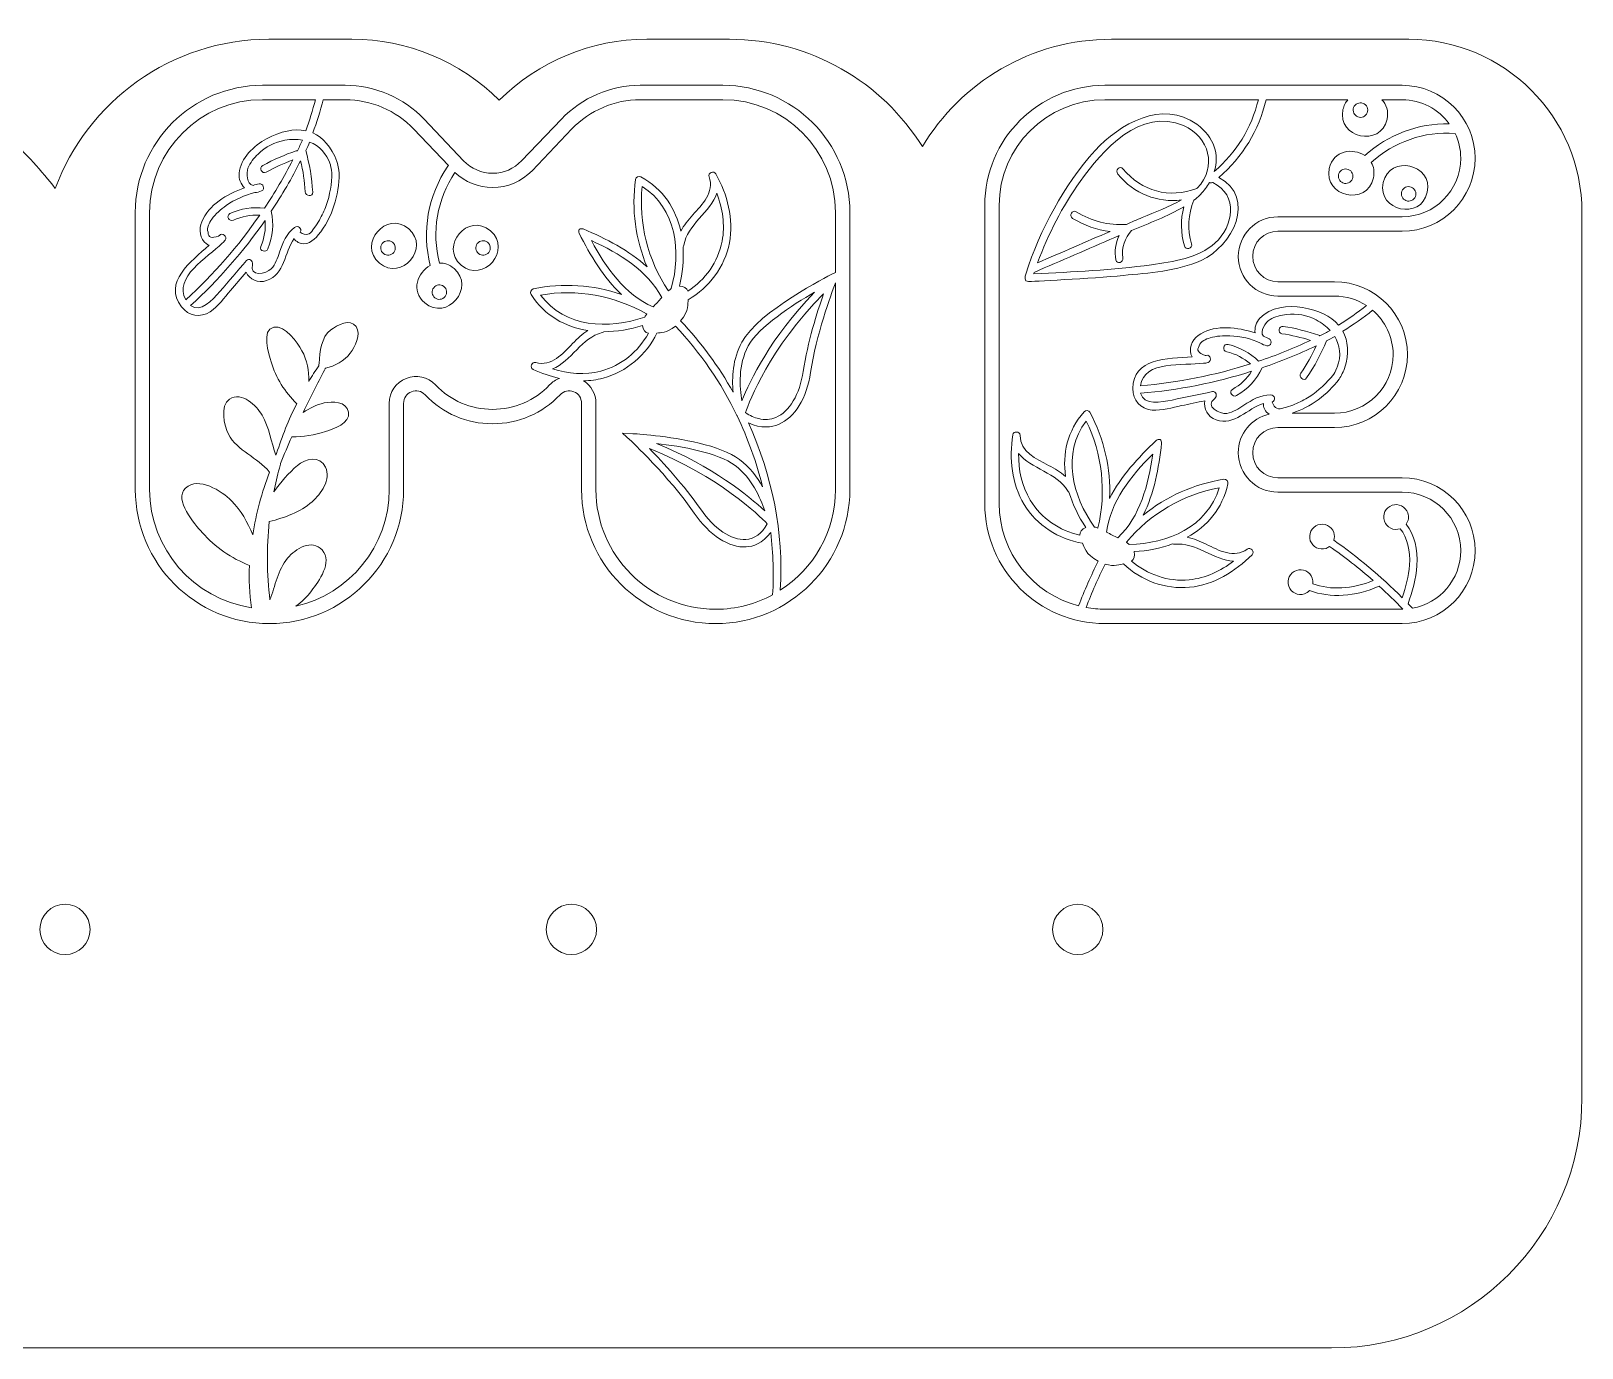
# Model space of a CAD drawing. Header units: inches. Extents: x 8.01 to 13.85, y -13.93 to -11.39.
# Drawn here: x 10.852 to 13.85, y -13.932 to -11.385 of the extents above; entities that cross this region are included whole.
import ezdxf

# ---------------------------------------------------------------- set-up
doc = ezdxf.new("R2010")
doc.units = ezdxf.units.IN
doc.header["$MEASUREMENT"] = 0
doc.layers.add('_U+0421_U+043B_U+043E_U+0439 1', color=7, linetype='Continuous')

msp = doc.modelspace()

# ---------------------------------------------------------------- linework, layer by layer
at = {"layer": '_U+0421_U+043B_U+043E_U+0439 1', "color": 1, "lineweight": 9, "true_color": 0xff0000}
msp.add_open_spline([(13.515, -11.4013), (13.6997, -11.4013), (13.85, -11.5515), (13.85, -11.7362), (13.85, -11.7362), (13.85, -13.4482), (13.85, -13.4482), (13.85, -13.7155), (13.6333, -13.9322), (13.366, -13.9322), (13.366, -13.9322), (8.4951, -13.9322), (8.4951, -13.9322), (8.2278, -13.9322), (8.0111, -13.7155), (8.0111, -13.4482), (8.0111, -13.4482), (8.0111, -11.8545), (8.0111, -11.8545), (8.0111, -11.6046), (8.2144, -11.4013), (8.4643, -11.4013), (8.6172, -11.4013), (8.7526, -11.4773), (8.8347, -11.5935), (8.9169, -11.4772), (9.0522, -11.4013), (9.2049, -11.4013), (9.3985, -11.4013), (9.5641, -11.5234), (9.6289, -11.6945), (9.6562, -11.6583), (9.6872, -11.6239), (9.7221, -11.5918), (9.8713, -11.4548), (10.054, -11.3853), (10.2653, -11.3853), (10.477, -11.3853), (10.66, -11.4548), (10.8092, -11.5918), (10.8428, -11.6226), (10.8726, -11.6556), (10.8991, -11.6902), (10.9607, -11.5218), (11.1226, -11.4013), (11.3121, -11.4013), (11.3121, -11.4013), (11.4722, -11.4013), (11.4722, -11.4013), (11.5786, -11.4013), (11.6819, -11.444), (11.7572, -11.5189), (11.8326, -11.444), (11.9359, -11.4013), (12.0423, -11.4013), (12.0423, -11.4013), (12.2019, -11.4013), (12.2019, -11.4013), (12.3591, -11.4013), (12.4973, -11.4843), (12.575, -11.6088), (12.6495, -11.4846), (12.7855, -11.4013), (12.9406, -11.4013), (12.9406, -11.4013), (13.515, -11.4013), (13.515, -11.4013)], degree=3, knots=[0, 0, 0, 0, 1, 1, 1, 2, 2, 2, 3, 3, 3, 4, 4, 4, 5, 5, 5, 6, 6, 6, 7, 7, 7, 8, 8, 8, 9, 9, 9, 10, 10, 10, 11, 11, 11, 12, 12, 12, 13, 13, 13, 14, 14, 14, 15, 15, 15, 16, 16, 16, 17, 17, 17, 18, 18, 18, 19, 19, 19, 20, 20, 20, 21, 21, 21, 22, 22, 22, 22], dxfattribs=at)
at = {"layer": '_U+0421_U+043B_U+043E_U+0439 1', "lineweight": 0}
for points, knots in [([(12.1892, -11.4904), (12.1892, -11.4904), (12.0296, -11.4904), (12.0296, -11.4904), (11.9723, -11.4904), (11.9168, -11.5142), (11.8773, -11.5557), (11.8773, -11.5557), (11.8004, -11.6364), (11.8004, -11.6364), (11.7856, -11.6519), (11.7657, -11.6604), (11.7444, -11.6604), (11.7444, -11.6604), (11.7443, -11.6604), (11.7443, -11.6604), (11.7229, -11.6603), (11.703, -11.6518), (11.6883, -11.6363), (11.6883, -11.6363), (11.6121, -11.556), (11.6121, -11.556), (11.5725, -11.5143), (11.5169, -11.4904), (11.4595, -11.4904), (11.4595, -11.4904), (11.2994, -11.4904), (11.2994, -11.4904), (11.1639, -11.4904), (11.0537, -11.6006), (11.0537, -11.7361), (11.0537, -11.7361), (11.0537, -12.2721), (11.0537, -12.2721), (11.0537, -12.415), (11.17, -12.5313), (11.313, -12.5313), (11.456, -12.5313), (11.5723, -12.415), (11.5723, -12.2721), (11.5723, -12.2721), (11.5723, -12.1054), (11.5723, -12.1054), (11.5723, -12.0952), (11.5779, -12.0868), (11.5874, -12.083), (11.5969, -12.0793), (11.6068, -12.0814), (11.6138, -12.0888), (11.6481, -12.125), (11.6945, -12.1449), (11.7442, -12.1449), (11.7941, -12.1449), (11.8404, -12.125), (11.8747, -12.0888), (11.8817, -12.0814), (11.8916, -12.0793), (11.9011, -12.083), (11.9106, -12.0868), (11.9162, -12.0952), (11.9162, -12.1054), (11.9162, -12.1054), (11.9162, -12.2721), (11.9162, -12.2721), (11.9162, -12.415), (12.0326, -12.5313), (12.1756, -12.5313), (12.3185, -12.5313), (12.4349, -12.415), (12.4349, -12.2721), (12.4349, -12.2721), (12.4349, -11.7361), (12.4349, -11.7361), (12.4349, -11.6006), (12.3246, -11.4904), (12.1892, -11.4904)], [0, 0, 0, 0, 1, 1, 1, 2, 2, 2, 3, 3, 3, 4, 4, 4, 5, 5, 5, 6, 6, 6, 7, 7, 7, 8, 8, 8, 9, 9, 9, 10, 10, 10, 11, 11, 11, 12, 12, 12, 13, 13, 13, 14, 14, 14, 15, 15, 15, 16, 16, 16, 17, 17, 17, 18, 18, 18, 19, 19, 19, 20, 20, 20, 21, 21, 21, 22, 22, 22, 23, 23, 23, 24, 24, 24, 25, 25, 25, 25]), ([(13.5023, -12.2493), (13.5023, -12.2493), (13.262, -12.2493), (13.262, -12.2493), (13.2353, -12.2493), (13.2135, -12.2275), (13.2135, -12.2008), (13.2135, -12.174), (13.2353, -12.1522), (13.262, -12.1522), (13.262, -12.1522), (13.3716, -12.1522), (13.3716, -12.1522), (13.4494, -12.1522), (13.5127, -12.089), (13.5127, -12.0112), (13.5127, -11.9334), (13.4494, -11.8702), (13.3716, -11.8702), (13.3716, -11.8702), (13.262, -11.8702), (13.262, -11.8702), (13.2353, -11.8702), (13.2135, -11.8484), (13.2135, -11.821), (13.2135, -11.7942), (13.2353, -11.7725), (13.262, -11.7725), (13.262, -11.7725), (13.5023, -11.7725), (13.5023, -11.7725), (13.5801, -11.7725), (13.6434, -11.7092), (13.6434, -11.6314), (13.6434, -11.5537), (13.5801, -11.4904), (13.5023, -11.4904), (13.5023, -11.4904), (12.9279, -11.4904), (12.9279, -11.4904), (12.7998, -11.4904), (12.6956, -11.5946), (12.6956, -11.7226), (12.6956, -11.7226), (12.6956, -12.2991), (12.6956, -12.2991), (12.6956, -12.4272), (12.7998, -12.5313), (12.9279, -12.5313), (12.9279, -12.5313), (13.5023, -12.5313), (13.5023, -12.5313), (13.5801, -12.5313), (13.6434, -12.4681), (13.6434, -12.3903), (13.6434, -12.3126), (13.5801, -12.2493), (13.5023, -12.2493)], [0, 0, 0, 0, 1, 1, 1, 2, 2, 2, 3, 3, 3, 4, 4, 4, 5, 5, 5, 6, 6, 6, 7, 7, 7, 8, 8, 8, 9, 9, 9, 10, 10, 10, 11, 11, 11, 12, 12, 12, 13, 13, 13, 14, 14, 14, 15, 15, 15, 16, 16, 16, 17, 17, 17, 18, 18, 18, 19, 19, 19, 19]), ([(12.4071, -11.8522), (12.4071, -11.8522), (12.4001, -11.8557), (12.4001, -11.8557), (12.3944, -11.8586), (12.259, -11.9267), (12.2259, -11.9873), (12.2082, -12.0196), (12.2066, -12.0561), (12.2092, -12.0839), (12.1814, -12.0342), (12.1474, -11.9877), (12.1077, -11.9458), (12.1248, -11.9257), (12.1211, -11.9123), (12.1223, -11.9049), (12.1629, -11.8815), (12.1931, -11.8414), (12.202, -11.7951), (12.2109, -11.7488), (12.198, -11.7022), (12.1759, -11.6615), (12.172, -11.6544), (12.1601, -11.6596), (12.1628, -11.6673), (12.1733, -11.6972), (12.1497, -11.7208), (12.1313, -11.741), (12.1223, -11.7508), (12.114, -11.7609), (12.1081, -11.7723), (12.0986, -11.7295), (12.0745, -11.6913), (12.0309, -11.6675), (12.0271, -11.6655), (12.0212, -11.6677), (12.0206, -11.6723), (12.0126, -11.7302), (12.0205, -11.7886), (12.0429, -11.8417), (12.0083, -11.8093), (11.9636, -11.7869), (11.9195, -11.7682), (11.9171, -11.7672), (11.914, -11.7675), (11.9117, -11.7689), (11.9105, -11.7712), (11.9104, -11.7744), (11.9116, -11.7766), (11.9333, -11.8194), (11.9587, -11.8624), (11.9934, -11.8948), (11.9389, -11.876), (11.8801, -11.8722), (11.8229, -11.8841), (11.8183, -11.8851), (11.8165, -11.8911), (11.8188, -11.8948), (11.8455, -11.9366), (11.8852, -11.958), (11.9286, -11.9645), (11.9176, -11.9712), (11.9081, -11.9802), (11.899, -11.9898), (11.8801, -12.0097), (11.8581, -12.0347), (11.8277, -12.0264), (11.8198, -12.0242), (11.8153, -12.0364), (11.8227, -12.0398), (11.8389, -12.0472), (11.8559, -12.0532), (11.8733, -12.0571), (11.8664, -12.0598), (11.86, -12.0639), (11.8545, -12.0697), (11.8255, -12.1003), (11.7864, -12.1171), (11.7442, -12.1171), (11.7021, -12.1171), (11.663, -12.1003), (11.634, -12.0697), (11.6191, -12.054), (11.5973, -12.0492), (11.5771, -12.0572), (11.557, -12.0653), (11.5445, -12.0837), (11.5445, -12.1054), (11.5445, -12.1054), (11.5445, -12.2721), (11.5445, -12.2721), (11.5445, -12.3821), (11.4672, -12.4743), (11.3642, -12.4977), (11.3751, -12.4895), (11.3851, -12.4803), (11.3942, -12.4682), (11.4086, -12.4489), (11.4356, -12.4127), (11.4149, -12.389), (11.3955, -12.3669), (11.3624, -12.387), (11.3481, -12.4046), (11.3291, -12.428), (11.3242, -12.4581), (11.314, -12.4857), (11.3077, -12.4354), (11.3074, -12.3845), (11.3127, -12.3342), (11.3423, -12.3261), (11.3724, -12.3165), (11.3956, -12.2956), (11.4124, -12.2805), (11.4328, -12.2524), (11.4213, -12.2286), (11.4105, -12.2061), (11.3825, -12.212), (11.3669, -12.2254), (11.3501, -12.24), (11.3352, -12.2581), (11.3214, -12.2767), (11.3244, -12.2612), (11.328, -12.2458), (11.3321, -12.2306), (11.3331, -12.2273), (11.3342, -12.2228), (11.3345, -12.222), (11.3413, -12.2045), (11.3485, -12.1872), (11.3561, -12.1701), (11.3783, -12.1703), (11.4001, -12.1672), (11.4212, -12.1599), (11.4365, -12.1547), (11.4701, -12.1441), (11.4658, -12.1222), (11.4616, -12.1012), (11.4348, -12.1012), (11.4187, -12.1047), (11.4039, -12.108), (11.3906, -12.1148), (11.3779, -12.1229), (11.3915, -12.0946), (11.4056, -12.0673), (11.4193, -12.041), (11.4198, -12.0404), (11.4202, -12.0396), (11.4205, -12.0387), (11.4208, -12.0382), (11.421, -12.0377), (11.4213, -12.0372), (11.4401, -12.0337), (11.4571, -12.0237), (11.469, -12.0084), (11.4787, -11.9958), (11.4905, -11.9725), (11.4805, -11.9571), (11.4695, -11.9401), (11.4436, -11.9546), (11.4318, -11.9633), (11.4121, -11.9778), (11.4112, -12.0054), (11.4088, -12.0284), (11.4081, -12.0298), (11.4079, -12.0313), (11.4082, -12.0328), (11.4015, -12.0428), (11.3951, -12.0528), (11.389, -12.0631), (11.39, -12.0426), (11.3855, -12.022), (11.3757, -12.0036), (11.367, -11.9873), (11.3436, -11.9541), (11.3213, -11.9583), (11.2965, -11.963), (11.3118, -12.0106), (11.3162, -12.0254), (11.3255, -12.0562), (11.3428, -12.0836), (11.3656, -12.1061), (11.3502, -12.1371), (11.3372, -12.1694), (11.3268, -12.2024), (11.3264, -12.2035), (11.326, -12.2046), (11.3255, -12.2057), (11.3159, -12.1802), (11.3129, -12.1521), (11.2988, -12.1282), (11.2879, -12.1097), (11.2595, -12.082), (11.2359, -12.0971), (11.217, -12.1093), (11.2251, -12.149), (11.2337, -12.1651), (11.2513, -12.1978), (11.2902, -12.2098), (11.3127, -12.2381), (11.3128, -12.2382), (11.3129, -12.2382), (11.3129, -12.2383), (11.2986, -12.2777), (11.2873, -12.318), (11.2806, -12.3595), (11.2708, -12.3353), (11.2584, -12.3124), (11.2396, -12.2937), (11.2211, -12.2753), (11.1758, -12.2457), (11.1507, -12.2694), (11.1269, -12.2919), (11.1686, -12.339), (11.1831, -12.3553), (11.2082, -12.3835), (11.2394, -12.4051), (11.2744, -12.4188), (11.2732, -12.4462), (11.2744, -12.4736), (11.2781, -12.5006), (11.167, -12.4837), (11.0814, -12.3878), (11.0814, -12.2721), (11.0814, -12.2721), (11.0814, -11.7361), (11.0814, -11.7361), (11.0814, -11.6159), (11.1792, -11.5182), (11.2994, -11.5182), (11.2994, -11.5182), (11.4019, -11.5182), (11.4019, -11.5182), (11.3965, -11.5385), (11.3904, -11.5586), (11.3831, -11.5783), (11.3606, -11.5737), (11.3346, -11.5791), (11.3072, -11.5938), (11.2832, -11.6067), (11.2568, -11.6316), (11.2544, -11.6604), (11.2535, -11.6713), (11.2576, -11.6817), (11.2646, -11.6888), (11.2304, -11.7005), (11.1954, -11.722), (11.1823, -11.7542), (11.1765, -11.7685), (11.1779, -11.7876), (11.1916, -11.7971), (11.1932, -11.7982), (11.1948, -11.7991), (11.1965, -11.7997), (11.1602, -11.8316), (11.1074, -11.8714), (11.143, -11.9185), (11.1566, -11.9366), (11.1792, -11.9406), (11.1983, -11.9283), (11.2141, -11.918), (11.2258, -11.901), (11.2378, -11.8869), (11.2478, -11.8753), (11.2578, -11.8636), (11.2678, -11.852), (11.2741, -11.8657), (11.2913, -11.8735), (11.3075, -11.8681), (11.3431, -11.8562), (11.3417, -11.8132), (11.3608, -11.7868), (11.3626, -11.7897), (11.3653, -11.7923), (11.3687, -11.7942), (11.3835, -11.8025), (11.3982, -11.7909), (11.4073, -11.7798), (11.4344, -11.7467), (11.4476, -11.7029), (11.4478, -11.6605), (11.4472, -11.6536), (11.4449, -11.6416), (11.4434, -11.6375), (11.4328, -11.6091), (11.4166, -11.5911), (11.3968, -11.5825), (11.4046, -11.5615), (11.4112, -11.5399), (11.4168, -11.5182), (11.4168, -11.5182), (11.4595, -11.5182), (11.4595, -11.5182), (11.5093, -11.5182), (11.5576, -11.5389), (11.5919, -11.5751), (11.5919, -11.5751), (11.6589, -11.6457), (11.6589, -11.6457), (11.6585, -11.6461), (11.658, -11.6464), (11.6576, -11.647), (11.6193, -11.7038), (11.6071, -11.7727), (11.6238, -11.8389), (11.5993, -11.8518), (11.5856, -11.8876), (11.6131, -11.911), (11.6558, -11.9475), (11.7124, -11.8811), (11.6697, -11.8446), (11.6606, -11.8368), (11.6508, -11.8338), (11.6415, -11.8341), (11.6262, -11.7742), (11.6369, -11.7104), (11.6716, -11.659), (11.6716, -11.6589), (11.6716, -11.6588), (11.6716, -11.6587), (11.6913, -11.6776), (11.7168, -11.6881), (11.7443, -11.6881), (11.7443, -11.6881), (11.7444, -11.6881), (11.7444, -11.6881), (11.7734, -11.6881), (11.8004, -11.6766), (11.8205, -11.6555), (11.8205, -11.6555), (11.8974, -11.5748), (11.8974, -11.5748), (11.9317, -11.5388), (11.9799, -11.5182), (12.0296, -11.5182), (12.0296, -11.5182), (12.1892, -11.5182), (12.1892, -11.5182), (12.3093, -11.5182), (12.4071, -11.6159), (12.4071, -11.7361), (12.4071, -11.7361), (12.4071, -11.8522), (12.4071, -11.8522)], [0, 0, 0, 0, 1, 1, 1, 2, 2, 2, 3, 3, 3, 4, 4, 4, 5, 5, 5, 6, 6, 6, 7, 7, 7, 8, 8, 8, 9, 9, 9, 10, 10, 10, 11, 11, 11, 12, 12, 12, 13, 13, 13, 14, 14, 14, 15, 15, 15, 16, 16, 16, 17, 17, 17, 18, 18, 18, 19, 19, 19, 20, 20, 20, 21, 21, 21, 22, 22, 22, 23, 23, 23, 24, 24, 24, 25, 25, 25, 26, 26, 26, 27, 27, 27, 28, 28, 28, 29, 29, 29, 30, 30, 30, 31, 31, 31, 32, 32, 32, 33, 33, 33, 34, 34, 34, 35, 35, 35, 36, 36, 36, 37, 37, 37, 38, 38, 38, 39, 39, 39, 40, 40, 40, 41, 41, 41, 42, 42, 42, 43, 43, 43, 44, 44, 44, 45, 45, 45, 46, 46, 46, 47, 47, 47, 48, 48, 48, 49, 49, 49, 50, 50, 50, 51, 51, 51, 52, 52, 52, 53, 53, 53, 54, 54, 54, 55, 55, 55, 56, 56, 56, 57, 57, 57, 58, 58, 58, 59, 59, 59, 60, 60, 60, 61, 61, 61, 62, 62, 62, 63, 63, 63, 64, 64, 64, 65, 65, 65, 66, 66, 66, 67, 67, 67, 68, 68, 68, 69, 69, 69, 70, 70, 70, 71, 71, 71, 72, 72, 72, 73, 73, 73, 74, 74, 74, 75, 75, 75, 76, 76, 76, 77, 77, 77, 78, 78, 78, 79, 79, 79, 80, 80, 80, 81, 81, 81, 82, 82, 82, 83, 83, 83, 84, 84, 84, 85, 85, 85, 86, 86, 86, 87, 87, 87, 88, 88, 88, 89, 89, 89, 90, 90, 90, 91, 91, 91, 92, 92, 92, 93, 93, 93, 94, 94, 94, 95, 95, 95, 96, 96, 96, 97, 97, 97, 98, 98, 98, 99, 99, 99, 100, 100, 100, 101, 101, 101, 102, 102, 102, 103, 103, 103, 104, 104, 104, 105, 105, 105, 106, 106, 106, 107, 107, 107, 108, 108, 108, 109, 109, 109, 110, 110, 110, 111, 111, 111, 112, 112, 112, 113, 113, 113, 114, 114, 114, 114]), ([(13.6156, -12.3903), (13.6156, -12.446), (13.5752, -12.4922), (13.5223, -12.5017), (13.5195, -12.4987), (13.5167, -12.4957), (13.5139, -12.4928), (13.5217, -12.4692), (13.5292, -12.4448), (13.531, -12.4193), (13.5333, -12.3879), (13.5258, -12.3596), (13.5102, -12.3391), (13.5145, -12.333), (13.516, -12.325), (13.5133, -12.3174), (13.509, -12.3049), (13.4953, -12.2983), (13.4828, -12.3026), (13.4703, -12.307), (13.4637, -12.3206), (13.468, -12.3331), (13.4724, -12.3456), (13.486, -12.3523), (13.4985, -12.3479), (13.4986, -12.3479), (13.4987, -12.3479), (13.4987, -12.3478), (13.5122, -12.3656), (13.5186, -12.3904), (13.5166, -12.4182), (13.5151, -12.4396), (13.5091, -12.4607), (13.5025, -12.4812), (13.4609, -12.4395), (13.4165, -12.4021), (13.3704, -12.3703), (13.3719, -12.3656), (13.372, -12.3604), (13.3702, -12.3553), (13.3659, -12.3428), (13.3522, -12.3362), (13.3397, -12.3405), (13.3272, -12.3448), (13.3206, -12.3585), (13.3249, -12.371), (13.3293, -12.3835), (13.3429, -12.3901), (13.3554, -12.3858), (13.3579, -12.385), (13.3601, -12.3836), (13.3621, -12.3821), (13.3909, -12.402), (13.4191, -12.4241), (13.4464, -12.4481), (13.4061, -12.4648), (13.3643, -12.4671), (13.3295, -12.4542), (13.33, -12.4507), (13.3298, -12.447), (13.3285, -12.4433), (13.3242, -12.4308), (13.3105, -12.4242), (13.298, -12.4285), (13.2855, -12.4329), (13.2789, -12.4465), (13.2832, -12.459), (13.2875, -12.4715), (13.3012, -12.4782), (13.3137, -12.4738), (13.3176, -12.4725), (13.3208, -12.4702), (13.3234, -12.4674), (13.3636, -12.4826), (13.4123, -12.4795), (13.4581, -12.4588), (13.4737, -12.473), (13.4889, -12.4881), (13.5038, -12.5035), (13.5033, -12.5035), (13.5028, -12.5036), (13.5023, -12.5036), (13.5023, -12.5036), (12.9279, -12.5036), (12.9279, -12.5036), (12.9155, -12.5036), (12.9035, -12.5023), (12.8917, -12.5002), (12.9021, -12.4716), (12.9149, -12.4435), (12.9281, -12.4162), (12.9471, -12.4223), (12.9571, -12.4164), (12.9637, -12.4157), (12.9976, -12.448), (13.0446, -12.4656), (13.0916, -12.4611), (13.1385, -12.4565), (13.1795, -12.4309), (13.2123, -12.3982), (13.2181, -12.3925), (13.2097, -12.3826), (13.203, -12.3874), (13.1774, -12.4058), (13.1481, -12.3899), (13.1235, -12.3779), (13.1115, -12.3721), (13.0995, -12.367), (13.0869, -12.3645), (13.1252, -12.3433), (13.155, -12.3094), (13.1655, -12.2609), (13.1665, -12.2566), (13.1626, -12.2516), (13.158, -12.2523), (13.1003, -12.2611), (13.0464, -12.2851), (13.0019, -12.3216), (13.0231, -12.2793), (13.032, -12.2301), (13.0375, -12.1824), (13.0377, -12.1799), (13.0366, -12.177), (13.0346, -12.1752), (13.032, -12.1747), (13.029, -12.1755), (13.0271, -12.1773), (12.9923, -12.2102), (12.9582, -12.2467), (12.937, -12.2891), (12.9396, -12.2316), (12.9265, -12.1741), (12.899, -12.1226), (12.8968, -12.1184), (12.8904, -12.1184), (12.8876, -12.1217), (12.855, -12.1591), (12.8457, -12.2033), (12.8517, -12.2467), (12.8422, -12.2381), (12.8309, -12.2315), (12.8191, -12.2254), (12.7947, -12.2129), (12.7645, -12.199), (12.7639, -12.1674), (12.7637, -12.1592), (12.7507, -12.1584), (12.7496, -12.1665), (12.743, -12.2123), (12.7471, -12.2605), (12.7716, -12.3008), (12.7961, -12.3411), (12.8383, -12.3682), (12.8845, -12.376), (12.8884, -12.3827), (12.8895, -12.3973), (12.9148, -12.4106), (12.9014, -12.4383), (12.888, -12.4672), (12.8771, -12.4969), (12.7889, -12.4743), (12.7234, -12.3943), (12.7234, -12.2991), (12.7234, -12.2991), (12.7234, -11.7226), (12.7234, -11.7226), (12.7234, -11.6099), (12.8151, -11.5182), (12.9279, -11.5182), (12.9279, -11.5182), (13.2245, -11.5182), (13.2245, -11.5182), (13.2111, -11.5728), (13.182, -11.6207), (13.1393, -11.657), (13.1488, -11.6255), (13.1406, -11.5912), (13.1055, -11.5657), (13.0392, -11.5175), (12.9558, -11.5649), (12.9088, -11.6167), (12.8473, -11.6847), (12.8034, -11.7686), (12.7748, -11.8554), (12.7736, -11.86), (12.7708, -11.8702), (12.7801, -11.8698), (12.7805, -11.8698), (12.9041, -11.864), (12.9632, -11.8581), (13.0127, -11.8532), (13.0679, -11.8499), (13.1138, -11.8291), (13.1743, -11.8017), (13.2221, -11.7083), (13.1479, -11.6685), (13.1941, -11.6291), (13.2256, -11.5777), (13.2394, -11.5182), (13.2394, -11.5182), (13.3975, -11.5182), (13.3975, -11.5182), (13.3932, -11.5232), (13.3897, -11.5294), (13.388, -11.5374), (13.376, -11.5923), (13.4612, -11.6108), (13.4732, -11.556), (13.4767, -11.5399), (13.4718, -11.5271), (13.4629, -11.5182), (13.4629, -11.5182), (13.5023, -11.5182), (13.5023, -11.5182), (13.5397, -11.5182), (13.5729, -11.5365), (13.5935, -11.5646), (13.5331, -11.5638), (13.4753, -11.5854), (13.4302, -11.6264), (13.4073, -11.6108), (13.3693, -11.6157), (13.3616, -11.651), (13.3496, -11.7059), (13.4348, -11.7244), (13.4468, -11.6696), (13.4494, -11.6578), (13.4475, -11.6478), (13.4428, -11.6397), (13.4867, -11.5995), (13.5452, -11.5791), (13.6047, -11.5833), (13.6116, -11.5979), (13.6156, -11.6142), (13.6156, -11.6314), (13.6156, -11.6939), (13.5648, -11.7447), (13.5023, -11.7447), (13.5023, -11.7447), (13.262, -11.7447), (13.262, -11.7447), (13.22, -11.7447), (13.1857, -11.7789), (13.1857, -11.8217), (13.1857, -11.8637), (13.22, -11.898), (13.262, -11.898), (13.262, -11.898), (13.3716, -11.898), (13.3716, -11.898), (13.3944, -11.898), (13.4156, -11.9048), (13.4333, -11.9164), (13.416, -11.9298), (13.3981, -11.9425), (13.3794, -11.9541), (13.3645, -11.9368), (13.3406, -11.9252), (13.3099, -11.9201), (13.2831, -11.9156), (13.2469, -11.9193), (13.2274, -11.9406), (13.2201, -11.9486), (13.2169, -11.9594), (13.2181, -11.9693), (13.184, -11.9577), (13.1431, -11.9533), (13.113, -11.9708), (13.0997, -11.9786), (13.0892, -11.9946), (13.0942, -12.0104), (13.0948, -12.0123), (13.0956, -12.014), (13.0965, -12.0156), (13.0482, -12.0186), (12.9822, -12.0179), (12.9816, -12.077), (12.9814, -12.0996), (12.9968, -12.1166), (13.0194, -12.1184), (13.0382, -12.12), (13.0578, -12.1136), (13.076, -12.1098), (13.091, -12.1067), (13.106, -12.1036), (13.1211, -12.1004), (13.1177, -12.1151), (13.1266, -12.1319), (13.1427, -12.1375), (13.1781, -12.1498), (13.2033, -12.1149), (13.2345, -12.1056), (13.2342, -12.1091), (13.2347, -12.1127), (13.2363, -12.1163), (13.2383, -12.1211), (13.2415, -12.1242), (13.2453, -12.1264), (13.2112, -12.134), (13.1857, -12.1644), (13.1857, -12.2008), (13.1857, -12.2428), (13.22, -12.2771), (13.262, -12.2771), (13.262, -12.2771), (13.5023, -12.2771), (13.5023, -12.2771), (13.5648, -12.2771), (13.6156, -12.3279), (13.6156, -12.3903), (13.6156, -12.3903), (13.6156, -12.3903), (13.6156, -12.3903)], [0, 0, 0, 0, 1, 1, 1, 2, 2, 2, 3, 3, 3, 4, 4, 4, 5, 5, 5, 6, 6, 6, 7, 7, 7, 8, 8, 8, 9, 9, 9, 10, 10, 10, 11, 11, 11, 12, 12, 12, 13, 13, 13, 14, 14, 14, 15, 15, 15, 16, 16, 16, 17, 17, 17, 18, 18, 18, 19, 19, 19, 20, 20, 20, 21, 21, 21, 22, 22, 22, 23, 23, 23, 24, 24, 24, 25, 25, 25, 26, 26, 26, 27, 27, 27, 28, 28, 28, 29, 29, 29, 30, 30, 30, 31, 31, 31, 32, 32, 32, 33, 33, 33, 34, 34, 34, 35, 35, 35, 36, 36, 36, 37, 37, 37, 38, 38, 38, 39, 39, 39, 40, 40, 40, 41, 41, 41, 42, 42, 42, 43, 43, 43, 44, 44, 44, 45, 45, 45, 46, 46, 46, 47, 47, 47, 48, 48, 48, 49, 49, 49, 50, 50, 50, 51, 51, 51, 52, 52, 52, 53, 53, 53, 54, 54, 54, 55, 55, 55, 56, 56, 56, 57, 57, 57, 58, 58, 58, 59, 59, 59, 60, 60, 60, 61, 61, 61, 62, 62, 62, 63, 63, 63, 64, 64, 64, 65, 65, 65, 66, 66, 66, 67, 67, 67, 68, 68, 68, 69, 69, 69, 70, 70, 70, 71, 71, 71, 72, 72, 72, 73, 73, 73, 74, 74, 74, 75, 75, 75, 76, 76, 76, 77, 77, 77, 78, 78, 78, 79, 79, 79, 80, 80, 80, 81, 81, 81, 82, 82, 82, 83, 83, 83, 84, 84, 84, 85, 85, 85, 86, 86, 86, 87, 87, 87, 88, 88, 88, 89, 89, 89, 90, 90, 90, 91, 91, 91, 92, 92, 92, 93, 93, 93, 94, 94, 94, 95, 95, 95, 96, 96, 96, 97, 97, 97, 98, 98, 98, 99, 99, 99, 100, 100, 100, 101, 101, 101, 102, 102, 102, 103, 103, 103, 104, 104, 104, 104]), ([(12.9528, -11.662), (12.9841, -11.7003), (13.0294, -11.7179), (13.0758, -11.712), (13.0519, -11.726), (13.0245, -11.7354), (13.0001, -11.746), (12.9898, -11.7504), (12.9796, -11.7549), (12.9693, -11.7593), (12.9346, -11.7615), (12.9022, -11.7535), (12.8724, -11.7351), (12.8645, -11.7302), (12.8576, -11.7428), (12.8654, -11.7477), (12.8879, -11.7616), (12.9124, -11.77), (12.9379, -11.7729), (12.8912, -11.7932), (12.8444, -11.8134), (12.7977, -11.8337), (12.8183, -11.778), (12.8455, -11.7249), (12.8801, -11.6763), (12.9225, -11.6167), (12.9968, -11.532), (13.08, -11.5684), (13.1295, -11.59), (13.1456, -11.6488), (13.1063, -11.689), (13.106, -11.6893), (13.1057, -11.6896), (13.1054, -11.6898), (13.1054, -11.6898), (13.1054, -11.6898), (13.1054, -11.6898), (13.0523, -11.7098), (12.9986, -11.6954), (12.9628, -11.6516), (12.9569, -11.6444), (12.947, -11.6549), (12.9528, -11.662)], [0, 0, 0, 0, 1, 1, 1, 2, 2, 2, 3, 3, 3, 4, 4, 4, 5, 5, 5, 6, 6, 6, 7, 7, 7, 8, 8, 8, 9, 9, 9, 10, 10, 10, 11, 11, 11, 12, 12, 12, 13, 13, 13, 14, 14, 14, 14]), ([(13.4356, -11.5407), (13.4342, -11.5483), (13.427, -11.5534), (13.4193, -11.5521), (13.4117, -11.5508), (13.4066, -11.5435), (13.4079, -11.5359), (13.4092, -11.5283), (13.4165, -11.5231), (13.4241, -11.5245), (13.4317, -11.5258), (13.4369, -11.533), (13.4356, -11.5407)], [0, 0, 0, 0, 1, 1, 1, 2, 2, 2, 3, 3, 3, 4, 4, 4, 4]), ([(11.2163, -11.7807), (11.2158, -11.7811), (11.215, -11.7817), (11.2145, -11.7821), (11.2012, -11.7869), (11.1945, -11.7844), (11.1944, -11.7746), (11.1927, -11.77), (11.1929, -11.7655), (11.195, -11.761), (11.1964, -11.7569), (11.199, -11.7529), (11.2015, -11.7494), (11.2088, -11.739), (11.2192, -11.7302), (11.2295, -11.7229), (11.2463, -11.7108), (11.2651, -11.7028), (11.285, -11.6977), (11.2891, -11.6977), (11.2934, -11.6967), (11.2977, -11.6946), (11.3051, -11.691), (11.3009, -11.6796), (11.293, -11.6811), (11.2892, -11.6819), (11.2852, -11.6828), (11.2813, -11.6838), (11.269, -11.6819), (11.2679, -11.6599), (11.2715, -11.6506), (11.2755, -11.6403), (11.2831, -11.6308), (11.291, -11.6232), (11.305, -11.6096), (11.3235, -11.5998), (11.3428, -11.5966), (11.3548, -11.5946), (11.3662, -11.5946), (11.3767, -11.5964), (11.3736, -11.6032), (11.3704, -11.61), (11.3671, -11.6168), (11.3664, -11.6168), (11.3656, -11.6168), (11.3648, -11.6171), (11.3423, -11.6248), (11.3208, -11.6341), (11.3, -11.6454), (11.2918, -11.6498), (11.2984, -11.6626), (11.3065, -11.6582), (11.3232, -11.6492), (11.3403, -11.6414), (11.3581, -11.6348), (11.3416, -11.6669), (11.3233, -11.698), (11.3034, -11.728), (11.2803, -11.7251), (11.2578, -11.7287), (11.2367, -11.7384), (11.2282, -11.7422), (11.2348, -11.755), (11.2433, -11.7512), (11.2596, -11.7437), (11.2766, -11.7407), (11.2941, -11.7416), (11.2529, -11.8012), (11.2051, -11.856), (11.1514, -11.905), (11.1265, -11.8614), (11.1939, -11.8233), (11.2216, -11.7959), (11.2239, -11.7942), (11.2259, -11.792), (11.2275, -11.7896), (11.2319, -11.7828), (11.2217, -11.7737), (11.2163, -11.7807)], [0, 0, 0, 0, 1, 1, 1, 2, 2, 2, 3, 3, 3, 4, 4, 4, 5, 5, 5, 6, 6, 6, 7, 7, 7, 8, 8, 8, 9, 9, 9, 10, 10, 10, 11, 11, 11, 12, 12, 12, 13, 13, 13, 14, 14, 14, 15, 15, 15, 16, 16, 16, 17, 17, 17, 18, 18, 18, 19, 19, 19, 20, 20, 20, 21, 21, 21, 22, 22, 22, 23, 23, 23, 24, 24, 24, 25, 25, 25, 26, 26, 26, 26]), ([(11.3615, -11.7653), (11.3456, -11.7773), (11.339, -11.7947), (11.3326, -11.813), (11.3287, -11.8242), (11.3249, -11.8365), (11.3165, -11.8452), (11.3067, -11.8554), (11.2731, -11.8617), (11.2801, -11.8367), (11.2819, -11.8304), (11.2734, -11.8234), (11.2684, -11.8292), (11.2512, -11.8493), (11.234, -11.8693), (11.2169, -11.8894), (11.203, -11.9056), (11.1796, -11.9313), (11.1605, -11.9162), (11.2148, -11.8668), (11.263, -11.8115), (11.3046, -11.7516), (11.306, -11.7688), (11.3032, -11.7858), (11.2964, -11.8021), (11.2929, -11.8107), (11.3066, -11.815), (11.3101, -11.8065), (11.3198, -11.7834), (11.3219, -11.7584), (11.3166, -11.7339), (11.3373, -11.7025), (11.3563, -11.6699), (11.3733, -11.6362), (11.378, -11.6559), (11.381, -11.6759), (11.3822, -11.6962), (11.3827, -11.7054), (11.3971, -11.7062), (11.3966, -11.697), (11.395, -11.6696), (11.3906, -11.6429), (11.383, -11.6165), (11.3856, -11.6111), (11.3882, -11.6057), (11.3907, -11.6002), (11.4091, -11.6073), (11.4234, -11.6216), (11.4307, -11.644), (11.4307, -11.644), (11.4334, -11.6559), (11.4334, -11.659), (11.4334, -11.6808), (11.4301, -11.7021), (11.4227, -11.7227), (11.4191, -11.7326), (11.4146, -11.7422), (11.4094, -11.7512), (11.4066, -11.756), (11.4036, -11.7608), (11.4003, -11.7653), (11.4003, -11.7653), (11.397, -11.7698), (11.397, -11.7698), (11.3918, -11.7797), (11.3836, -11.7813), (11.3725, -11.7745), (11.3764, -11.7671), (11.3681, -11.7603), (11.3615, -11.7653)], [0, 0, 0, 0, 1, 1, 1, 2, 2, 2, 3, 3, 3, 4, 4, 4, 5, 5, 5, 6, 6, 6, 7, 7, 7, 8, 8, 8, 9, 9, 9, 10, 10, 10, 11, 11, 11, 12, 12, 12, 13, 13, 13, 14, 14, 14, 15, 15, 15, 16, 16, 16, 17, 17, 17, 18, 18, 18, 19, 19, 19, 20, 20, 20, 21, 21, 21, 22, 22, 22, 23, 23, 23, 23]), ([(13.5509, -11.6972), (13.5629, -11.6423), (13.4777, -11.6238), (13.4657, -11.6786), (13.4537, -11.7335), (13.5389, -11.7521), (13.5509, -11.6972)], [0, 0, 0, 0, 1, 1, 1, 2, 2, 2, 2]), ([(13.407, -11.6686), (13.4057, -11.6762), (13.3984, -11.6813), (13.3908, -11.68), (13.3831, -11.6787), (13.378, -11.6714), (13.3794, -11.6638), (13.3807, -11.6562), (13.3879, -11.6511), (13.3956, -11.6524), (13.4032, -11.6537), (13.4083, -11.6609), (13.407, -11.6686)], [0, 0, 0, 0, 1, 1, 1, 2, 2, 2, 3, 3, 3, 4, 4, 4, 4]), ([(12.0334, -11.6858), (12.0998, -11.7286), (12.1094, -11.8119), (12.0896, -11.8836), (12.0877, -11.8849), (12.0859, -11.8863), (12.0841, -11.8879), (12.0841, -11.8877), (12.084, -11.8875), (12.0838, -11.8873), (12.0441, -11.8279), (12.0262, -11.7567), (12.0334, -11.6858)], [0, 0, 0, 0, 1, 1, 1, 2, 2, 2, 3, 3, 3, 4, 4, 4, 4]), ([(12.9473, -11.7845), (12.95, -11.7833), (12.9526, -11.7822), (12.9553, -11.7811), (12.9484, -11.7955), (12.9462, -11.8116), (12.949, -11.8281), (12.9505, -11.8372), (12.9643, -11.833), (12.9628, -11.8239), (12.9595, -11.8044), (12.9659, -11.7853), (12.9795, -11.7711), (12.9795, -11.7711), (12.9795, -11.7711), (12.9795, -11.7711), (13.0137, -11.7572), (13.0485, -11.7434), (13.0803, -11.7256), (13.0739, -11.7502), (13.0742, -11.7757), (13.0815, -11.8011), (13.0841, -11.81), (13.0979, -11.8059), (13.0953, -11.797), (13.0871, -11.7686), (13.0886, -11.74), (13.0997, -11.7128), (13.1038, -11.7096), (13.1078, -11.7061), (13.1114, -11.7025), (13.1119, -11.7021), (13.1123, -11.7017), (13.1127, -11.7012), (13.1196, -11.6941), (13.1254, -11.6864), (13.1301, -11.6783), (13.1317, -11.6792), (13.1336, -11.6794), (13.1356, -11.6783), (13.1358, -11.6784), (13.136, -11.6785), (13.1362, -11.6786), (13.1867, -11.7025), (13.1763, -11.7637), (13.1408, -11.7953), (13.1076, -11.8249), (13.06, -11.8315), (13.0177, -11.8373), (12.9423, -11.8477), (12.8662, -11.8514), (12.7903, -11.8547), (12.7905, -11.8539), (12.7908, -11.853), (12.7911, -11.8521), (12.8432, -11.8296), (12.8953, -11.807), (12.9473, -11.7845)], [0, 0, 0, 0, 1, 1, 1, 2, 2, 2, 3, 3, 3, 4, 4, 4, 5, 5, 5, 6, 6, 6, 7, 7, 7, 8, 8, 8, 9, 9, 9, 10, 10, 10, 11, 11, 11, 12, 12, 12, 13, 13, 13, 14, 14, 14, 15, 15, 15, 16, 16, 16, 17, 17, 17, 18, 18, 18, 19, 19, 19, 19]), ([(13.5173, -11.6865), (13.5249, -11.6878), (13.53, -11.695), (13.5287, -11.7027), (13.5274, -11.7103), (13.5201, -11.7154), (13.5125, -11.7141), (13.5049, -11.7128), (13.4998, -11.7055), (13.5011, -11.6979), (13.5024, -11.6903), (13.5097, -11.6851), (13.5173, -11.6865)], [0, 0, 0, 0, 1, 1, 1, 2, 2, 2, 3, 3, 3, 4, 4, 4, 4]), ([(12.1124, -11.8028), (12.1132, -11.802), (12.1138, -11.8008), (12.1141, -11.7993), (12.1203, -11.7602), (12.166, -11.7351), (12.1775, -11.6991), (12.1888, -11.7286), (12.194, -11.7604), (12.188, -11.7919), (12.1802, -11.832), (12.1555, -11.8666), (12.1216, -11.8885), (12.1194, -11.8827), (12.1146, -11.8786), (12.1056, -11.8785), (12.1116, -11.8536), (12.1141, -11.8278), (12.1124, -11.8028)], [0, 0, 0, 0, 1, 1, 1, 2, 2, 2, 3, 3, 3, 4, 4, 4, 5, 5, 5, 6, 6, 6, 6]), ([(11.5254, -11.8341), (11.5682, -11.8706), (11.6247, -11.8042), (11.5821, -11.7677), (11.5393, -11.7312), (11.4827, -11.7976), (11.5254, -11.8341)], [0, 0, 0, 0, 1, 1, 1, 2, 2, 2, 2]), ([(11.6835, -11.838), (11.7263, -11.8745), (11.7829, -11.8081), (11.7402, -11.7716), (11.6974, -11.7351), (11.6408, -11.8015), (11.6835, -11.838)], [0, 0, 0, 0, 1, 1, 1, 2, 2, 2, 2]), ([(11.5532, -11.8134), (11.5484, -11.8195), (11.5396, -11.8206), (11.5335, -11.8159), (11.5274, -11.8111), (11.5263, -11.8023), (11.5311, -11.7962), (11.5358, -11.7901), (11.5446, -11.789), (11.5507, -11.7937), (11.5569, -11.7985), (11.558, -11.8073), (11.5532, -11.8134)], [0, 0, 0, 0, 1, 1, 1, 2, 2, 2, 3, 3, 3, 4, 4, 4, 4]), ([(11.7369, -11.8134), (11.7322, -11.8195), (11.7234, -11.8206), (11.7172, -11.8159), (11.7111, -11.8111), (11.7101, -11.8023), (11.7148, -11.7962), (11.7196, -11.7901), (11.7284, -11.789), (11.7345, -11.7937), (11.7406, -11.7985), (11.7417, -11.8073), (11.7369, -11.8134)], [0, 0, 0, 0, 1, 1, 1, 2, 2, 2, 3, 3, 3, 4, 4, 4, 4]), ([(12.0712, -11.9009), (12.0684, -11.904), (12.0658, -11.9071), (12.0632, -11.9103), (12.0602, -11.9131), (12.0572, -11.916), (12.0544, -11.9189), (11.9993, -11.8946), (11.9636, -11.8433), (11.9352, -11.7908), (11.9896, -11.8155), (12.0431, -11.8476), (12.0712, -11.9009)], [0, 0, 0, 0, 1, 1, 1, 2, 2, 2, 3, 3, 3, 4, 4, 4, 4]), ([(11.6304, -11.8817), (11.6351, -11.8756), (11.6439, -11.8745), (11.65, -11.8793), (11.6561, -11.884), (11.6572, -11.8928), (11.6525, -11.8989), (11.6477, -11.9051), (11.6389, -11.9061), (11.6328, -11.9014), (11.6267, -11.8966), (11.6256, -11.8878), (11.6304, -11.8817)], [0, 0, 0, 0, 1, 1, 1, 2, 2, 2, 3, 3, 3, 4, 4, 4, 4]), ([(12.0416, -11.9325), (12.0418, -11.9326), (12.0421, -11.9326), (12.0422, -11.9327), (12.0409, -11.9346), (12.0396, -11.9365), (12.0384, -11.9385), (11.9682, -11.9631), (11.8845, -11.9593), (11.8372, -11.896), (11.9074, -11.8839), (11.9797, -11.8969), (12.0416, -11.9325)], [0, 0, 0, 0, 1, 1, 1, 2, 2, 2, 3, 3, 3, 4, 4, 4, 4]), ([(12.2261, -12.1006), (12.2216, -12.0743), (12.2186, -12.0306), (12.2386, -11.9942), (12.2588, -11.9573), (12.3237, -11.9153), (12.3666, -11.8905), (12.2815, -11.9788), (12.2417, -12.0614), (12.2261, -12.1006)], [0, 0, 0, 0, 1, 1, 1, 2, 2, 2, 3, 3, 3, 3]), ([(12.3841, -11.8933), (12.3716, -11.9288), (12.3533, -11.9871), (12.3448, -12.0435), (12.3382, -12.0876), (12.3178, -12.1218), (12.2916, -12.1328), (12.2813, -12.1371), (12.2703, -12.1378), (12.2588, -12.135), (12.2505, -12.133), (12.2419, -12.1291), (12.2332, -12.1234), (12.241, -12.1004), (12.2793, -11.9994), (12.3841, -11.8933)], [0, 0, 0, 0, 1, 1, 1, 2, 2, 2, 3, 3, 3, 4, 4, 4, 5, 5, 5, 5]), ([(12.3004, -12.4667), (12.3074, -12.3537), (12.2851, -12.2473), (12.2388, -12.1432), (12.2636, -12.1549), (12.2837, -12.1517), (12.2971, -12.1461), (12.3285, -12.133), (12.3516, -12.0954), (12.3591, -12.0456), (12.3701, -11.9725), (12.398, -11.8961), (12.4071, -11.8725), (12.4071, -11.8725), (12.4071, -12.2721), (12.4071, -12.2721), (12.4071, -12.3537), (12.3645, -12.4255), (12.3004, -12.4667)], [0, 0, 0, 0, 1, 1, 1, 2, 2, 2, 3, 3, 3, 4, 4, 4, 5, 5, 5, 6, 6, 6, 6]), ([(13.1238, -12.0126), (13.1231, -12.0126), (13.1221, -12.0126), (13.1215, -12.0126), (13.1081, -12.0083), (13.1043, -12.0022), (13.1102, -11.9943), (13.1116, -11.9897), (13.1146, -11.9862), (13.119, -11.9839), (13.1226, -11.9816), (13.1271, -11.98), (13.1312, -11.9788), (13.1434, -11.975), (13.157, -11.9744), (13.1696, -11.9748), (13.1903, -11.9755), (13.2101, -11.9806), (13.2289, -11.9888), (13.2321, -11.9913), (13.2361, -11.9931), (13.2409, -11.9941), (13.2489, -11.9958), (13.2525, -11.9841), (13.2453, -11.9805), (13.2419, -11.9788), (13.2382, -11.9771), (13.2344, -11.9755), (13.2258, -11.9665), (13.2384, -11.9484), (13.247, -11.9433), (13.2564, -11.9375), (13.2683, -11.9347), (13.2791, -11.9335), (13.2986, -11.9312), (13.3191, -11.9347), (13.3364, -11.9441), (13.3471, -11.9498), (13.3562, -11.9567), (13.3634, -11.9646), (13.3567, -11.9681), (13.3501, -11.9715), (13.3433, -11.9748), (13.3428, -11.9744), (13.3421, -11.974), (13.3413, -11.9737), (13.3188, -11.9661), (13.2961, -11.9602), (13.2727, -11.9565), (13.2635, -11.955), (13.2609, -11.9692), (13.2701, -11.9707), (13.2888, -11.9737), (13.3071, -11.978), (13.3252, -11.9836), (13.2925, -11.9989), (13.2591, -12.0124), (13.225, -12.024), (13.2085, -12.0076), (13.1884, -11.9968), (13.1658, -11.9915), (13.1568, -11.9894), (13.1542, -12.0036), (13.1632, -12.0056), (13.1806, -12.0097), (13.196, -12.0177), (13.2093, -12.0291), (13.1403, -12.0511), (13.0689, -12.0654), (12.9965, -12.0714), (13.0034, -12.0217), (13.08, -12.0326), (13.1187, -12.0279), (13.1216, -12.0279), (13.1245, -12.0274), (13.1273, -12.0264), (13.1349, -12.0238), (13.1323, -12.0103), (13.1238, -12.0126)], [0, 0, 0, 0, 1, 1, 1, 2, 2, 2, 3, 3, 3, 4, 4, 4, 5, 5, 5, 6, 6, 6, 7, 7, 7, 8, 8, 8, 9, 9, 9, 10, 10, 10, 11, 11, 11, 12, 12, 12, 13, 13, 13, 14, 14, 14, 15, 15, 15, 16, 16, 16, 17, 17, 17, 18, 18, 18, 19, 19, 19, 20, 20, 20, 21, 21, 21, 22, 22, 22, 23, 23, 23, 24, 24, 24, 25, 25, 25, 26, 26, 26, 26]), ([(13.4849, -12.0112), (13.4849, -12.0736), (13.4341, -12.1245), (13.3716, -12.1245), (13.3716, -12.1245), (13.2898, -12.1245), (13.2898, -12.1245), (13.3257, -12.1126), (13.3575, -12.0884), (13.3805, -12.0588), (13.3843, -12.0529), (13.3898, -12.042), (13.3911, -12.0378), (13.4001, -12.0089), (13.3982, -11.9848), (13.3877, -11.9658), (13.4077, -11.9534), (13.4268, -11.9398), (13.4453, -11.9253), (13.4695, -11.9461), (13.4849, -11.9769), (13.4849, -12.0112)], [0, 0, 0, 0, 1, 1, 1, 2, 2, 2, 3, 3, 3, 4, 4, 4, 5, 5, 5, 6, 6, 6, 7, 7, 7, 7]), ([(11.9594, -11.9668), (11.9844, -11.9667), (12.01, -11.9624), (12.0343, -11.9548), (12.0351, -11.9637), (12.0395, -11.9683), (12.0454, -11.97), (12.0259, -12.0054), (11.9932, -12.0324), (11.9537, -12.0429), (11.9227, -12.0511), (11.8906, -12.0481), (11.8604, -12.0388), (11.8955, -12.0249), (11.9174, -11.9776), (11.9559, -11.9687), (11.9575, -11.9683), (11.9586, -11.9676), (11.9594, -11.9668)], [0, 0, 0, 0, 1, 1, 1, 2, 2, 2, 3, 3, 3, 4, 4, 4, 5, 5, 5, 6, 6, 6, 6]), ([(11.944, -12.2721), (11.944, -12.2721), (11.944, -12.1054), (11.944, -12.1054), (11.944, -12.0871), (11.9351, -12.0712), (11.9202, -12.0619), (11.9328, -12.0616), (11.9454, -12.06), (11.9578, -12.0567), (12.0034, -12.0446), (12.0414, -12.0118), (12.0619, -11.9696), (12.0686, -11.968), (12.0808, -11.9703), (12.0976, -11.956), (12.1462, -12.0074), (12.1861, -12.0659), (12.2165, -12.1288), (12.2165, -12.1288), (12.2164, -12.1292), (12.2164, -12.1292), (12.2164, -12.1292), (12.2168, -12.1295), (12.2168, -12.1295), (12.2379, -12.1733), (12.2544, -12.2193), (12.266, -12.2666), (12.2556, -12.2477), (12.2412, -12.2285), (12.2215, -12.2138), (12.2029, -12.2), (12.1741, -12.1898), (12.1438, -12.1825), (12.0845, -12.1681), (12.0196, -12.1643), (12.0156, -12.1641), (12.0156, -12.1641), (11.9956, -12.163), (11.9956, -12.163), (11.9956, -12.163), (12.0103, -12.1766), (12.0103, -12.1766), (12.011, -12.1773), (12.0839, -12.2451), (12.1341, -12.3179), (12.1634, -12.3604), (12.2019, -12.3853), (12.2346, -12.3831), (12.2482, -12.3822), (12.2664, -12.3762), (12.2818, -12.355), (12.2866, -12.3982), (12.2885, -12.4342), (12.2854, -12.4758), (12.2527, -12.4935), (12.2153, -12.5036), (12.1756, -12.5036), (12.0479, -12.5036), (11.944, -12.3997), (11.944, -12.2721)], [0, 0, 0, 0, 1, 1, 1, 2, 2, 2, 3, 3, 3, 4, 4, 4, 5, 5, 5, 6, 6, 6, 7, 7, 7, 8, 8, 8, 9, 9, 9, 10, 10, 10, 11, 11, 11, 12, 12, 12, 13, 13, 13, 14, 14, 14, 15, 15, 15, 16, 16, 16, 17, 17, 17, 18, 18, 18, 19, 19, 19, 20, 20, 20, 20]), ([(13.1355, -12.0828), (13.1096, -12.0882), (13.0837, -12.0936), (13.0579, -12.099), (13.037, -12.1034), (13.0028, -12.1095), (12.9969, -12.0858), (13.07, -12.0798), (13.142, -12.0655), (13.2115, -12.0434), (13.2021, -12.0579), (13.1896, -12.0697), (13.1742, -12.0785), (13.1661, -12.0831), (13.1744, -12.0949), (13.1824, -12.0903), (13.2041, -12.0779), (13.2211, -12.0594), (13.2318, -12.0367), (13.2674, -12.0245), (13.3023, -12.0103), (13.3364, -11.9941), (13.328, -12.0125), (13.3182, -12.0301), (13.3068, -12.0469), (13.3016, -12.0545), (13.3125, -12.064), (13.3177, -12.0563), (13.3331, -12.0337), (13.346, -12.0099), (13.3561, -11.9844), (13.3615, -11.9817), (13.3668, -11.979), (13.3721, -11.9761), (13.3824, -11.993), (13.3849, -12.0131), (13.3771, -12.0352), (13.3771, -12.0352), (13.372, -12.0463), (13.3701, -12.0488), (13.3567, -12.0661), (13.3411, -12.0809), (13.3227, -12.0927), (13.3138, -12.0983), (13.3044, -12.1032), (13.2947, -12.1071), (13.2896, -12.1092), (13.2843, -12.1112), (13.279, -12.1127), (13.2772, -12.1132), (13.2754, -12.1137), (13.2736, -12.1143), (13.2634, -12.119), (13.256, -12.1152), (13.2513, -12.103), (13.2589, -12.0995), (13.2565, -12.0891), (13.2482, -12.0891), (13.2282, -12.0888), (13.2124, -12.0986), (13.1962, -12.1092), (13.1863, -12.1156), (13.1758, -12.1231), (13.1638, -12.1249), (13.1498, -12.1269), (13.1193, -12.1114), (13.1402, -12.0959), (13.1454, -12.092), (13.143, -12.0812), (13.1355, -12.0828)], [0, 0, 0, 0, 1, 1, 1, 2, 2, 2, 3, 3, 3, 4, 4, 4, 5, 5, 5, 6, 6, 6, 7, 7, 7, 8, 8, 8, 9, 9, 9, 10, 10, 10, 11, 11, 11, 12, 12, 12, 13, 13, 13, 14, 14, 14, 15, 15, 15, 16, 16, 16, 17, 17, 17, 18, 18, 18, 19, 19, 19, 20, 20, 20, 21, 21, 21, 22, 22, 22, 23, 23, 23, 23]), ([(12.8916, -12.1397), (12.9231, -12.2036), (12.931, -12.2766), (12.9144, -12.3461), (12.9144, -12.3463), (12.9144, -12.3465), (12.9144, -12.3467), (12.9122, -12.3459), (12.91, -12.3452), (12.9078, -12.3447), (12.8643, -12.2843), (12.8442, -12.2029), (12.8916, -12.1397)], [0, 0, 0, 0, 1, 1, 1, 2, 2, 2, 3, 3, 3, 4, 4, 4, 4]), ([(12.2753, -12.3385), (12.2646, -12.3574), (12.2506, -12.3675), (12.2336, -12.3687), (12.206, -12.3706), (12.1724, -12.348), (12.146, -12.3097), (12.1143, -12.2637), (12.0737, -12.2198), (12.0473, -12.1928), (12.182, -12.2468), (12.2587, -12.3214), (12.2753, -12.3385)], [0, 0, 0, 0, 1, 1, 1, 2, 2, 2, 3, 3, 3, 4, 4, 4, 4]), ([(12.0613, -12.1829), (12.1087, -12.1886), (12.1799, -12.2008), (12.2129, -12.2254), (12.245, -12.2494), (12.2621, -12.288), (12.2703, -12.3133), (12.2391, -12.2841), (12.1697, -12.2277), (12.0613, -12.1829)], [0, 0, 0, 0, 1, 1, 1, 2, 2, 2, 3, 3, 3, 3]), ([(12.8909, -12.3454), (12.8826, -12.3487), (12.8795, -12.3541), (12.8795, -12.3603), (12.84, -12.3516), (12.8049, -12.3278), (12.7837, -12.2929), (12.767, -12.2655), (12.7608, -12.2339), (12.7611, -12.2023), (12.7844, -12.2321), (12.836, -12.2396), (12.8555, -12.2741), (12.8562, -12.2755), (12.8572, -12.2763), (12.8583, -12.2769), (12.8654, -12.3009), (12.8768, -12.3242), (12.8909, -12.3454)], [0, 0, 0, 0, 1, 1, 1, 2, 2, 2, 3, 3, 3, 4, 4, 4, 5, 5, 5, 6, 6, 6, 6]), ([(12.9531, -12.3655), (12.9494, -12.3637), (12.9456, -12.362), (12.9418, -12.3604), (12.9383, -12.3584), (12.9347, -12.3564), (12.931, -12.3545), (12.9388, -12.2948), (12.9779, -12.246), (13.0202, -12.204), (13.0119, -12.2631), (12.9962, -12.3235), (12.9531, -12.3655)], [0, 0, 0, 0, 1, 1, 1, 2, 2, 2, 3, 3, 3, 4, 4, 4, 4]), ([(12.9749, -12.3783), (12.9731, -12.3768), (12.9712, -12.3755), (12.9693, -12.3742), (12.9694, -12.3741), (12.9696, -12.374), (12.9697, -12.3738), (13.0154, -12.3189), (13.0787, -12.2816), (13.1487, -12.2685), (13.1264, -12.3443), (13.0493, -12.377), (12.9749, -12.3783)], [0, 0, 0, 0, 1, 1, 1, 2, 2, 2, 3, 3, 3, 4, 4, 4, 4]), ([(12.9844, -12.3922), (13.0099, -12.3908), (13.0353, -12.386), (13.0588, -12.3773), (13.0599, -12.3778), (13.0611, -12.3781), (13.0627, -12.3779), (13.102, -12.3728), (13.1389, -12.4096), (13.1767, -12.4104), (13.1516, -12.4296), (13.1225, -12.4436), (13.0906, -12.4467), (13.05, -12.4506), (13.0099, -12.4367), (12.9792, -12.4103), (12.9842, -12.4066), (12.9867, -12.4008), (12.9844, -12.3922)], [0, 0, 0, 0, 1, 1, 1, 2, 2, 2, 3, 3, 3, 4, 4, 4, 5, 5, 5, 6, 6, 6, 6]), ([(10.9664, -13.1228), (10.9664, -13.1496), (10.9447, -13.1714), (10.9178, -13.1714), (10.891, -13.1714), (10.8692, -13.1496), (10.8692, -13.1228), (10.8692, -13.096), (10.891, -13.0742), (10.9178, -13.0742), (10.9447, -13.0742), (10.9664, -13.096), (10.9664, -13.1228)], [0, 0, 0, 0, 1, 1, 1, 2, 2, 2, 3, 3, 3, 4, 4, 4, 4]), ([(11.9452, -13.1228), (11.9452, -13.1496), (11.9235, -13.1714), (11.8966, -13.1714), (11.8698, -13.1714), (11.848, -13.1496), (11.848, -13.1228), (11.848, -13.096), (11.8698, -13.0742), (11.8966, -13.0742), (11.9235, -13.0742), (11.9452, -13.096), (11.9452, -13.1228)], [0, 0, 0, 0, 1, 1, 1, 2, 2, 2, 3, 3, 3, 4, 4, 4, 4]), ([(12.9241, -13.1228), (12.9241, -13.1496), (12.9023, -13.1714), (12.8755, -13.1714), (12.8486, -13.1714), (12.8268, -13.1496), (12.8268, -13.1228), (12.8268, -13.096), (12.8486, -13.0742), (12.8755, -13.0742), (12.9023, -13.0742), (12.9241, -13.096), (12.9241, -13.1228)], [0, 0, 0, 0, 1, 1, 1, 2, 2, 2, 3, 3, 3, 4, 4, 4, 4])]:
    msp.add_open_spline(points, degree=3, knots=knots, dxfattribs=at)

doc.saveas('drawing.dxf')
